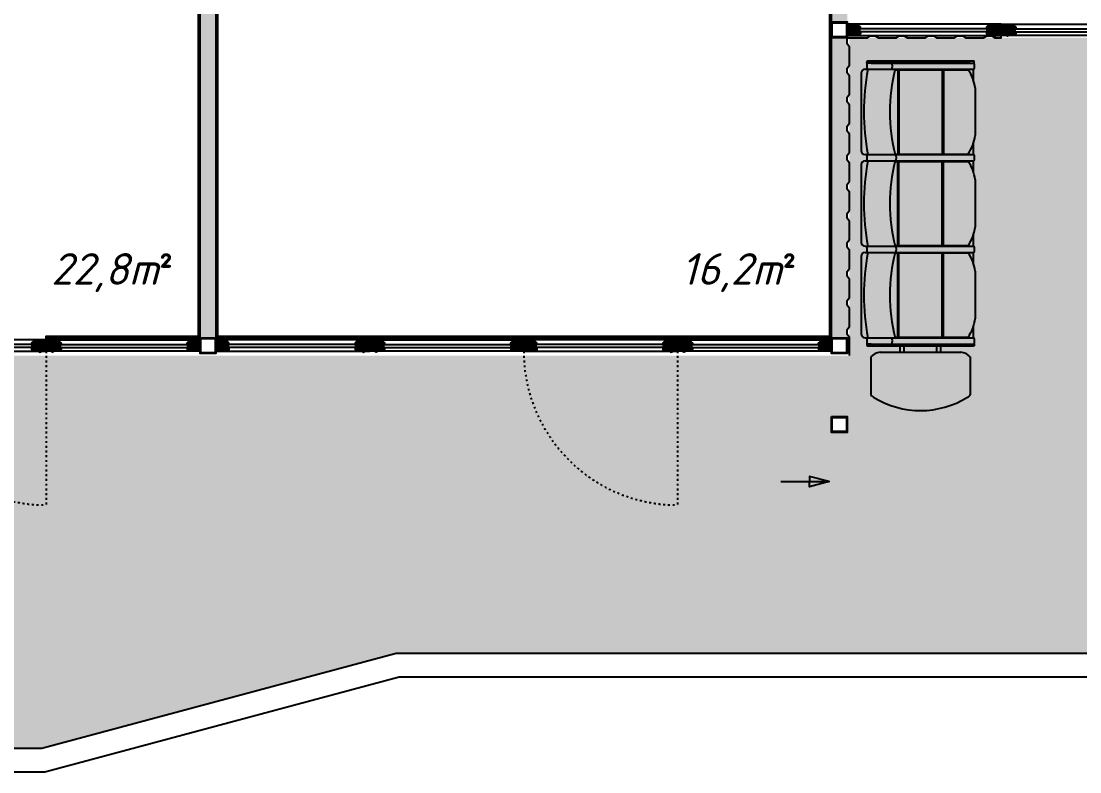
# Model space of a CAD drawing. Header units: millimetres. Extents: x 6401 to 50901, y 3799 to 12899.
# Drawn here: x 21467 to 28174, y 3799 to 8554 of the extents above; entities that cross this region are included whole.
import ezdxf

# ---------------------------------------------------------------- set-up
doc = ezdxf.new("R2010")
doc.units = ezdxf.units.MM
doc.linetypes.add('ACAD_ISO03W100', pattern=[30, 12, -18])
for name, color, linetype in [('1', 7, 'Continuous'), ('dim', 4, 'Continuous'), ('doors', 4, 'Continuous'), ('dwgmodels.com', 250, 'Continuous'), ('furniture', 34, 'Continuous'), ('txt', 10, 'Continuous'), ('wall', 5, 'Continuous')]:
    doc.layers.add(name, color=color, linetype=linetype)
doc.styles.add('ISO', font='isocpeui.ttf')

# ---------------------------------------------------------------- blocks, each defined once
blk = doc.blocks.new('sdfsw43')
blk.add_hatch(color=254).paths.add_polyline_path([(0, -3720), (0, 0), (-4975, 0), (-4975, 590), (0, 590), (1310, 590), (1310, -3720)])
at = {"color": 0, "linetype": 'ByBlock'}
for p, q in [((0, 0), (1310, 0)), ((1051.5, 0.2), (1051.5, -3720)), ((1151.5, -50), (1210, -50)), ((0, -1860), (1310, -1860)), ((1151.5, -3670), (1210, -3670))]:
    blk.add_line(p, q, dxfattribs=at)
for points in [[(0, -3720), (0, 0), (-4975, 0), (-4975, 590), (0, 590), (1310, 590), (1310, -3720), (0, -3720)], [(100, -50), (951.5, -50)], [(50, -1760), (50, -100)], [(1001.5, -100), (1001.5, -1760)], [(1101.5, -100), (1101.5, -3620)], [(1260, -100), (1260, -3620)], [(951.5, -1810), (100, -1810)], [(951.5, -1910), (100, -1910)], [(50, -3620), (50, -1960)], [(1001.5, -1960), (1001.5, -3620)], [(951.5, -3670), (100, -3670)]]:
    blk.add_lwpolyline(points, dxfattribs=at)
for centre, start, end in [((100, -100), 90, 180), ((951.5, -100), 0, 90), ((1151.5, -100), 90, 180), ((1210, -100), 0, 90), ((100, -1760), 180, 270), ((951.5, -1760), 270, 0), ((100, -1960), 90, 180), ((951.5, -1960), 0, 90), ((100, -3620), 180, 270), ((951.5, -3620), 270, 0), ((1151.5, -3620), 180, 270), ((1210, -3620), 270, 0)]:
    blk.add_arc(centre, 50, start, end, dxfattribs=at)
blk = doc.blocks.new('ERTEE')
at = {"linetype": 'ByBlock'}
h = blk.add_hatch(color=0, dxfattribs=at)
h.paths.add_polyline_path([(0, 0), (-33, -123.1), (0, -123.1)])
h.paths.add_polyline_path([(0, 0), (0, -123.1), (33, -123.1)])
at = {"color": 0, "linetype": 'ByBlock'}
for points in [[(0, -304.6), (0, 0), (-33, -123.1), (0, -123.1)], [(0, -304.6), (0, 0), (33, -123.1), (0, -123.1)]]:
    blk.add_lwpolyline(points, dxfattribs=at)
blk = doc.blocks.new('Joint-K7335')
at = {"layer": '1', "color": 7}
for points in [[(3.9, 10.7, -0.206505), (4.5, 11.8, -0.277528), (4.6, 11.7), (4.7, 11.5, 0.626267), (5.4, 11.5, 0.131441), (5.5, 11.7), (5.5, 18, 0.509109), (4.6, 18.4, -0.294424), (2, 18.3, 0.173488), (1.3, 18.5), (0, 18.5), (0, 2.1, 0.415334), (1.2, 0.9, 0.048115), (1.5, 0.9, 0.113375), (1.5, 1), (4, 2.8, 0.235966), (4, 2.9), (4, 3.3, 0.247659), (4, 3.4, 0.287937), (3.6, 3.4), (1.8, 2.3, -0.576722), (1.5, 2.5), (1.5, 3.3, -0.235966), (1.6, 3.5), (4, 5.3, 0.235966), (4, 5.3), (4, 5.7, 0.247659), (4, 5.8, 0.287937), (3.6, 5.8), (1.8, 4.8, -0.576722), (1.5, 5), (1.5, 6.3, -0.384094), (2.6, 7.5, -0.021813), (2.7, 7.5), (6.5, 7.5), (6.5, 7.6, 0.333043), (5.7, 8.5, -0.293245), (5.3, 8.9, 0.008528), (5.2, 9.3, 0.265517), (5, 9.5, 0.023748), (4.8, 9.5, -0.356149), (3.9, 10.7, -0.356149)], [(3.2, 10.8, 0.355005), (4.6, 8.8, -0.567624), (4.7, 8.8, -0.24708), (4.4, 8.7), (2.2, 9, -0.351704), (1.2, 10.1), (1.2, 12.9, -0.414214), (1.5, 13.2), (1.6, 13.2, 0.277073), (1.9, 13.4), (3.7, 16.8, -0.041112), (3.8, 17), (4.1, 17.7, -0.50666), (4.6, 17.7, -0.2771), (4.6, 17.5), (4.6, 13.3, 0.213422), (4.7, 13.1, -0.886227), (4.4, 12.6, 0.250571), (3.2, 10.8)]]:
    blk.add_lwpolyline(points, format="xyb", dxfattribs=at)
blk.add_lwpolyline([(1.6, 17.8, 0.632714), (1, 17.6), (1, 14.2, 0.78091), (1.6, 14.1), (3.2, 17.1, -0.117333), (3.3, 17.2, 1.218085), (3, 17.5, -0.285776), (2.7, 17.3, -0.145588)], format="xyb", close=True, dxfattribs=at)
blk = doc.blocks.new('reeeet')
h = blk.add_hatch()
h.set_pattern_fill('ANSI31', color=4, style=0)
h.set_pattern_definition([(45, (-123012.3033, -7117.7356), (-2.24506403, 2.24506403), [])])
edge = h.paths.add_edge_path()
edge.add_line((42, 7), (48.4, 7))
edge.add_line((48.4, 7), (48.4, 16.7))
edge.add_line((48.4, 16.7), (45.4, 18.5))
edge.add_arc((46.1, 19.8), 1.5, 180, 239.88627, ccw=False)
edge.add_line((44.6, 19.8), (44.6, 23.1))
edge.add_line((44.6, 23.1), (45, 23.5))
edge.add_line((45, 23.5), (85.9, 23.5))
edge.add_line((85.9, 23.5), (85.9, 22))
edge.add_arc((85.9, 16), 6, 0, 90, ccw=False)
edge.add_line((91.9, 16), (93.4, 16))
edge.add_line((93.4, 16), (93.4, 12.2))
edge.add_line((93.4, 12.2), (78, 12.2))
edge.add_line((78, 12.2), (78, 4.7))
edge.add_line((78, 4.7), (73.5, 4.7))
edge.add_line((73.5, 4.7), (73.5, -2.8))
edge.add_line((73.5, -2.8), (78, -2.8))
edge.add_line((78, -2.8), (78, -27.5))
edge.add_line((78, -27.5), (41.2, -27.5))
edge.add_line((41.2, -27.5), (40.9, -27.2))
edge.add_line((40.9, -27.2), (41.4, -7.3))
edge.add_line((41.4, -7.3), (41.8, -6.9))
edge.add_line((41.8, -6.9), (48.4, -6.9))
edge.add_line((48.4, -6.9), (48.4, -0.1))
edge.add_line((48.4, -0.1), (41.6, 4))
edge.add_line((41.6, 4), (41.6, 6.6))
edge.add_line((41.6, 6.6), (42, 7))
edge = h.paths.add_edge_path()
edge.add_line((78.7, -17), (84, -17))
edge.add_line((84, -17), (84, -15.5))
edge.add_line((84, -15.5), (93.4, -15.5))
edge.add_line((93.4, -15.5), (93.4, -26))
edge.add_arc((93.3, -29.9), 3.87, 88.70483, 161.27921)
edge.add_arc((86, -27.4), 3.87, 268.70483, 341.27921, ccw=False)
edge.add_line((85.9, -31.3), (85.9, -32.8))
edge.add_line((85.9, -32.8), (75.6, -32.8))
edge.add_line((75.6, -32.8), (74.6, -27.5))
edge.add_line((74.6, -27.5), (78.4, -27.5))
edge.add_line((78.4, -27.5), (78.7, -17))
edge = h.paths.add_edge_path()
edge.add_line((39.8, -8.2), (39.8, -27.5))
edge.add_arc((39.8, -34.3), 6.75, 90, 180)
edge.add_line((33, -34.3), (33, -35.2))
edge.add_line((33, -35.2), (0, -35.2))
edge.add_line((0, -35.2), (0, 35.2))
edge.add_line((0, 35.2), (43.5, 35.2))
edge.add_line((43.5, 35.2), (43.5, 33.8))
edge.add_arc((43.5, 27.8), 6, 0, 90, ccw=False)
edge.add_line((49.5, 27.8), (51, 27.8))
edge.add_line((51, 27.8), (51, 24.6))
edge.add_line((51, 24.6), (42.8, 24.6))
edge.add_line((42.8, 24.6), (42.8, 15.6))
edge.add_line((42.8, 15.6), (46.5, 13.3))
edge.add_line((46.5, 13.3), (46.5, 11.5))
edge.add_line((46.5, 11.5), (46.1, 11.1))
edge.add_line((46.1, 11.1), (32.6, 11.1))
edge.add_line((32.6, 11.1), (32.6, 8.1))
edge.add_line((32.6, 8.1), (38.2, 8.1))
edge.add_line((38.2, 8.1), (38.2, 5.6))
edge.add_line((38.2, 5.6), (39.8, 5.6))
edge.add_line((39.8, 5.6), (39.8, 3.5))
edge.add_line((39.8, 3.5), (46.5, -0.5))
edge.add_line((46.5, -0.5), (46.5, -2.4))
edge.add_line((46.5, -2.4), (46.1, -2.8))
edge.add_line((46.1, -2.8), (32.6, -2.8))
edge.add_line((32.6, -2.8), (32.6, -5.8))
edge.add_line((32.6, -5.8), (38.2, -5.8))
edge.add_line((38.2, -5.8), (38.2, -8.2))
at = {"ltscale": 10}
h = blk.add_hatch(dxfattribs=at)
h.set_pattern_fill('BRASS', color=4, scale=0.225, angle=-45, style=0)
h.set_pattern_definition([(315, (-1918.9014, -591.9627), (1.0102788, 1.0102788), []), (315, (-1918.3963, -591.4576), (1.0102788, 1.0102788), [0.714375, -0.3571875])])
h.paths.add_polyline_path([(81.4, 12.2), (81.4, 9.2), (90.4, 9.2), (90.4, 12.2)])
h = blk.add_hatch(dxfattribs=at)
h.set_pattern_fill('ANGLE', color=4, scale=0.1125, angle=-45, style=0)
h.set_pattern_definition([(315, (-1918.9014, -591.9627), (0.55565335, 0.55565335), [0.5715, -0.2143125]), (45, (-1918.9014, -591.9627), (-0.55565335, 0.55565335), [0.5715, -0.2143125])])
h.paths.add_polyline_path([(90.4, 12.2), (90.4, 9.2), (93.4, 9.2), (93.4, 12.2)])
h = blk.add_hatch()
h.set_pattern_fill('ANSI31', color=4, style=0)
h.set_pattern_definition([(45, (-123009.8033, -7117.7356), (-2.24506403, 2.24506403), [])])
edge = h.paths.add_edge_path()
edge.add_line((907.9, 12.2), (892.5, 12.2))
edge.add_line((892.5, 12.2), (892.5, 16))
edge.add_line((892.5, 16), (894, 16))
edge.add_arc((900, 16), 6, 90, 180, ccw=False)
edge.add_line((900, 22), (900, 23.5))
edge.add_line((900, 23.5), (930, 23.5))
edge.add_line((930, 23.5), (930, 10))
edge.add_line((930, 10), (926.2, 10))
edge.add_line((926.2, 10), (926.2, -20))
edge.add_line((926.2, -20), (930, -20))
edge.add_line((930, -20), (930, -27.5))
edge.add_line((930, -27.5), (907.9, -27.5))
edge.add_line((907.9, -27.5), (907.9, -2.8))
edge.add_line((907.9, -2.8), (912.4, -2.8))
edge.add_line((912.4, -2.8), (912.4, 4.7))
edge.add_line((912.4, 4.7), (907.9, 4.7))
edge.add_line((907.9, 4.7), (907.9, 12.2))
h.paths.add_polyline_path([(922.5, 24.5), (922.5, 35.2), (975, 35.2), (975, -35.8), (922.5, -35.8), (922.5, -28.5), (931, -28.5), (931, -19), (926.2, -19), (926.2, 9), (931, 9), (931, 24.5)])
edge = h.paths.add_edge_path()
edge.add_line((907.1, -17.3), (901.9, -17.3))
edge.add_line((901.9, -17.3), (901.9, -15.8))
edge.add_line((901.9, -15.8), (892.5, -15.8))
edge.add_line((892.5, -15.8), (892.5, -26.3))
edge.add_arc((892.6, -30.1), 3.87, 18.72079, 91.29517, ccw=False)
edge.add_arc((899.9, -27.6), 3.87, 198.72079, 271.29517)
edge.add_line((900, -31.5), (900, -32.8))
edge.add_line((900, -32.8), (910.3, -32.8))
edge.add_line((910.3, -32.8), (911.2, -27.8))
edge.add_line((911.2, -27.8), (907.1, -27.8))
edge.add_line((907.1, -27.8), (907.1, -17.3))
h = blk.add_hatch(dxfattribs=at)
h.set_pattern_fill('ANGLE', color=4, scale=0.1125, angle=-45, style=0)
h.set_pattern_definition([(225, (2904.7764, -591.9627), (-0.55565335, 0.55565335), [0.5715, -0.2143125]), (135, (2904.7764, -591.9627), (0.55565335, 0.55565335), [0.5715, -0.2143125])])
h.paths.add_polyline_path([(895.5, 12.2), (895.5, 9.2), (892.5, 9.2), (892.5, 12.2)])
h = blk.add_hatch(dxfattribs=at)
h.set_pattern_fill('BRASS', color=4, scale=0.225, angle=-45, style=0)
h.set_pattern_definition([(225, (2904.7764, -591.9627), (-1.0102788, 1.0102788), []), (225, (2904.2713, -591.4576), (-1.0102788, 1.0102788), [0.714375, -0.3571875])])
h.paths.add_polyline_path([(904.5, 12.2), (904.5, 9.2), (895.5, 9.2), (895.5, 12.2)])
h = blk.add_hatch(dxfattribs=at)
h.set_pattern_fill('ANGLE', color=4, scale=0.1125, angle=-45, style=0)
h.set_pattern_definition([(315, (-1918.9014, -601.7127), (0.55565335, 0.55565335), [0.5715, -0.2143125]), (45, (-1918.9014, -601.7127), (-0.55565335, 0.55565335), [0.5715, -0.2143125])])
edge = h.paths.add_edge_path()
edge.add_line((78, -15.5), (80.2, -15.5))
edge.add_line((80.2, -15.5), (80.2, -14))
edge.add_arc((79.1, -14.3), 1.16, 14.79302, 165.20698)
edge.add_line((78, -14), (78, -15.5))
h = blk.add_hatch(dxfattribs=at)
h.set_pattern_fill('ANGLE', color=4, scale=0.1125, angle=-45, style=0)
h.set_pattern_definition([(315, (-1923.0264, -601.7127), (0.55565335, 0.55565335), [0.5715, -0.2143125]), (45, (-1923.0264, -601.7127), (-0.55565335, 0.55565335), [0.5715, -0.2143125])])
edge = h.paths.add_edge_path()
edge.add_line((78.4, -17), (82.9, -17))
edge.add_arc((82.3, -16.3), 0.938, 306.8699, 413.1301)
edge.add_line((82.9, -15.5), (78.4, -15.5))
edge.add_arc((78.9, -16.3), 0.926, 125.88415, 234.11585)
h = blk.add_hatch(dxfattribs=at)
h.set_pattern_fill('ANGLE', color=4, scale=0.1125, angle=-45, style=0)
h.set_pattern_definition([(225, (2908.9014, -601.7127), (-0.55565335, 0.55565335), [0.5715, -0.2143125]), (135, (2908.9014, -601.7127), (0.55565335, 0.55565335), [0.5715, -0.2143125])])
edge = h.paths.add_edge_path()
edge.add_line((907.5, -17), (903, -17))
edge.add_arc((903.6, -16.3), 0.938, 126.8699, 233.1301, ccw=False)
edge.add_line((903, -15.5), (907.5, -15.5))
edge.add_arc((906.9, -16.3), 0.926, -54.11585, 54.11585, ccw=False)
h = blk.add_hatch(dxfattribs=at)
h.set_pattern_fill('ANGLE', color=4, scale=0.1125, angle=-45, style=0)
h.set_pattern_definition([(225, (2904.7764, -601.7127), (-0.55565335, 0.55565335), [0.5715, -0.2143125]), (135, (2904.7764, -601.7127), (0.55565335, 0.55565335), [0.5715, -0.2143125])])
edge = h.paths.add_edge_path()
edge.add_line((907.9, -15.5), (905.6, -15.5))
edge.add_line((905.6, -15.5), (905.6, -14))
edge.add_arc((906.8, -14.3), 1.16, 14.79302, 165.20698, ccw=False)
edge.add_line((907.9, -14), (907.9, -15.5))
at = {"color": 8}
for p, q in [((43.5, 35.2), (922.5, 35.2)), ((922.5, -35.8), (46.6, -35.8))]:
    blk.add_line(p, q, dxfattribs=at)
at = {"color": 4, "ltscale": 10}
for p, q in [((78, 10), (80.2, -13.3)), ((80.2, 10), (78, -13.3)), ((80.2, -15.5), (80.2, 9.2)), ((905.6, 10), (907.9, -13.3)), ((907.9, 10), (905.6, -13.3)), ((36, -21.8), (36, -28.7)), ((44.9, -22), (44.5, -28.9))]:
    blk.add_line(p, q, dxfattribs=at)
at = {"color": 7}
for p, q in [((80.2, 6), (905.6, 6)), ((80.2, -12.3), (905.6, -12.3))]:
    blk.add_line(p, q, dxfattribs=at)
for p, q in [((905.6, -15.5), (905.6, 9.2)), ((930, 10), (926.2, 10)), ((38.2, -8.2), (39.8, -8.2)), ((922.5, -27.5), (922.5, -35.8))]:
    blk.add_line(p, q)
for points in [[(39.8, -8.2), (39.8, -27.5, 0.414214), (33, -34.3), (33, -35.2), (0, -35.2), (0, 35.2), (43.5, 35.2), (43.5, 33.8, -0.414214), (49.5, 27.8), (51, 27.8), (51, 24.6), (42.8, 24.6), (42.8, 15.6), (46.5, 13.3), (46.5, 11.5), (46.1, 11.1), (32.6, 11.1), (32.6, 8.1), (38.2, 8.1), (38.2, 5.6), (39.8, 5.6), (39.8, 3.5), (46.5, -0.5), (46.5, -2.4), (46.1, -2.8), (32.6, -2.8), (32.6, -5.8), (38.2, -5.8), (38.2, -8.2)], [(907.9, 12.2), (892.5, 12.2), (892.5, 16), (894, 16, -0.414214), (900, 22), (900, 23.5), (930, 23.5), (930, 10), (926.2, 10), (926.2, -20), (930, -20), (930, -27.5), (907.9, -27.5), (907.9, -2.8), (912.4, -2.8), (912.4, 4.7), (907.9, 4.7), (907.9, 12.2)]]:
    blk.add_lwpolyline(points, format="xyb", dxfattribs=at)
for points in [[(42, 7), (48.4, 7), (48.4, 16.7), (45.4, 18.5, -0.267417), (44.6, 19.8), (44.6, 23.1), (45, 23.5), (85.9, 23.5), (85.9, 22, -0.414214), (91.9, 16), (93.4, 16), (93.4, 12.2), (78, 12.2), (78, 4.7), (73.5, 4.7), (73.5, -2.8), (78, -2.8), (78, -27.5), (41.2, -27.5), (40.9, -27.2), (41.4, -7.3), (41.8, -6.9), (48.4, -6.9), (48.4, -0.1), (41.6, 4), (41.6, 6.6)], [(78.7, -17), (84, -17), (84, -15.5), (93.4, -15.5), (93.4, -26, 0.327693), (89.6, -28.7, -0.327693), (85.9, -31.3), (85.9, -32.8), (75.6, -32.8), (74.6, -27.5), (78.4, -27.5), (78.7, -17)], [(907.1, -17.3), (901.9, -17.3), (901.9, -15.8), (892.5, -15.8), (892.5, -26.3, -0.327693), (896.2, -28.9, 0.327693), (900, -31.5), (900, -32.8), (910.3, -32.8), (911.2, -27.8), (907.1, -27.8), (907.1, -17.3)]]:
    blk.add_lwpolyline(points, format="xyb", close=True, dxfattribs=at)
at = {"color": 4, "ltscale": 10}
for points in [[(78, -13.3), (80.2, -13.3), (80.2, 10), (78, 10)], [(81.4, 12.2), (81.4, 9.2), (90.4, 9.2), (90.4, 12.2)], [(90.4, 12.2), (90.4, 9.2), (93.4, 9.2), (93.4, 12.2)], [(895.5, 12.2), (895.5, 9.2), (892.5, 9.2), (892.5, 12.2)], [(904.5, 12.2), (904.5, 9.2), (895.5, 9.2), (895.5, 12.2)], [(907.9, -13.3), (905.6, -13.3), (905.6, 10), (907.9, 10)], [(39.8, -21.8), (36, -21.8), (36, -8.2), (39.8, -8.2)], [(41.1, -21.8), (44.9, -22), (45.5, -8.5), (41.8, -8.3)]]:
    blk.add_lwpolyline(points, close=True, dxfattribs=at)
at = {"color": 7}
for points in [[(89.2, -9.1), (89.2, 2.9), (85.5, 2.9), (85.5, 2.1), (80.2, 0.3), (80.2, -6.6), (85.5, -8.4), (85.5, -9.1)], [(88.9, -8.8), (88.9, 2.5), (85.9, 2.5), (85.9, 1.8), (80.6, 0), (80.6, -6.3), (85.9, -8.1), (85.9, -8.8)], [(895.9, -9.1), (895.9, 2.9), (899.6, 2.9), (899.6, 2.1), (905.6, 0.3), (905.6, -6.6), (899.6, -8.4), (899.6, -9.1)], [(896.2, -8.8), (896.2, 2.5), (899.3, 2.5), (899.3, 1.8), (905.3, 0), (905.3, -6.3), (899.3, -8.1), (899.3, -8.8)]]:
    blk.add_lwpolyline(points, close=True, dxfattribs=at)
blk.add_lwpolyline([(922.5, 24.5), (922.5, 35.2), (975, 35.2), (975, -35.8), (922.5, -35.8), (922.5, -28.5), (931, -28.5), (931, -19), (926.2, -19), (926.2, 9), (931, 9), (931, 24.5), (922.5, 24.5)], dxfattribs=at)
at = {"color": 4, "ltscale": 10}
for points in [[(78, -15.5), (80.2, -15.5), (80.2, -14, 0.770201), (78, -14)], [(78.4, -17), (82.9, -17, 0.5), (82.9, -15.5), (78.4, -15.5, 0.5108)], [(907.5, -17), (903, -17, -0.5), (903, -15.5), (907.5, -15.5, -0.5108)], [(907.9, -15.5), (905.6, -15.5), (905.6, -14, -0.770201), (907.9, -14)]]:
    blk.add_lwpolyline(points, format="xyb", close=True, dxfattribs=at)
at = {"color": 7}
for radius in [6.56, 5.25]:
    blk.add_circle((40.1, -34.5), radius, dxfattribs=at)
at = {"layer": 'wall', "color": 4, "ltscale": 10, "xscale": 0.75, "yscale": 0.75, "zscale": 0.75, "rotation": 270}
for p in [(32.6, 11.1), (32.6, -2.8)]:
    blk.add_blockref('Joint-K7335', p, dxfattribs=at)
blk = doc.blocks.new('aswe34')
at = {"layer": 'dim', "color": 8, "linetype": 'ACAD_ISO03W100'}
blk.add_line((-975, -35), (-975, -1010), dxfattribs=at)
blk.add_arc((-975, -35), 975, 180.03085, 270, dxfattribs=at)
at = {"color": 4, "xscale": -1}
for p in [(-2925, 0.3), (-975, 0.3)]:
    blk.add_blockref('reeeet', p, dxfattribs=at)
at = {"color": 4}
for p in [(-2925, 0.3), (-975, 0.3)]:
    blk.add_blockref('reeeet', p, dxfattribs=at)
blk = doc.blocks.new('bench')
h = blk.add_hatch(color=254)
h.dxf.hatch_style = 1
h.paths.add_polyline_path([(137.1, -55), (-137.4, -55), (-137.4, -589), (137.1, -589)])
h.paths.add_polyline_path([(-145, -55), (-161.6, -55, 0.126061), (-161.6, -589), (-145, -589)])
h.paths.add_polyline_path([(-160.8, -52), (-333.6, -52, 0.096874), (-333.6, -592), (-160.8, -592, -0.127542)])
h.paths.add_polyline_path([(339.3, -12), (336.3, -12), (313.3, -12), (-181.2, -12, -0.146193), (-181.2, -52), (339.3, -52, 0.1)])
h.paths.add_polyline_path([(346.5, -170.2, 0.12592), (300.8, -55), (144.7, -55), (144.7, -589), (300.8, -589, 0.118878), (346.5, -472)])
h.paths.add_polyline_path([(137.1, -635), (-137.4, -635), (-137.4, -1169), (137.1, -1169)])
h.paths.add_polyline_path([(339.3, -592), (-155.8, -592, -0.146193), (-155.8, -632), (339.3, -632, 0.1)])
h.paths.add_polyline_path([(-155.8, -592), (-339.4, -592, 0.1), (-339.4, -632), (-155.8, -632, 0.146193)])
h.paths.add_polyline_path([(-181.2, -12), (-313.4, -12), (-336.4, -12), (-339.4, -12, 0.1), (-339.4, -52), (-181.2, -52, 0.146193)])
h.paths.add_polyline_path([(346.5, -750.2, 0.12592), (300.8, -635), (144.7, -635), (144.7, -1169), (300.8, -1169, 0.118603), (346.5, -1052)])
h.paths.add_polyline_path([(-161.6, -635), (-162.2, -635), (-333.6, -632.3, 0.096822), (-333.6, -1172), (-160.8, -1172, -0.126801)])
h.paths.add_polyline_path([(-145, -635), (-161.6, -635, 0.126061), (-161.6, -1169), (-145, -1169)])
h.paths.add_polyline_path([(-161.6, -1215), (-162.2, -1215), (-333.6, -1212.3, 0.096822), (-333.6, -1752), (-160.8, -1752, -0.126801)])
h.paths.add_polyline_path([(-145, -1215), (-161.6, -1215, 0.126061), (-161.6, -1749), (-145, -1749)])
h.paths.add_polyline_path([(137.1, -1215), (-137.4, -1215), (-137.4, -1749), (137.1, -1749)])
h.paths.add_polyline_path([(346.5, -1330.2, 0.12592), (300.8, -1215), (144.7, -1215), (144.7, -1749), (300.8, -1749, 0.118603), (346.5, -1632)])
h.paths.add_polyline_path([(-155.8, -1172), (-339.4, -1172, 0.1), (-339.4, -1212), (-155.8, -1212, 0.146193)])
h.paths.add_polyline_path([(339.3, -1172), (-155.8, -1172, -0.146193), (-155.8, -1212), (339.3, -1212, 0.1)])
h.paths.add_polyline_path([(315.1, -1874, 0.199606), (255.1, -1844), (-255.2, -1844, 0.199606), (-315.2, -1874), (-315.2, -2114, 0.073628), (-295.9, -2130.7, 0.282027), (298.2, -2129, 0.064722), (315.1, -2114)])
h.paths.add_polyline_path([(129, -1804), (103.3, -1804), (103.3, -1844), (129, -1844)])
h.paths.add_polyline_path([(-181.2, -1752), (-339.4, -1752, 0.1), (-339.4, -1792), (-313.4, -1792), (-181.2, -1792, 0.146193)])
h.paths.add_polyline_path([(339.3, -1752), (-181.2, -1752, -0.146193), (-181.2, -1792), (336.3, -1792), (339.3, -1792, 0.1)])
h.paths.add_polyline_path([(339.3, -1792), (336.3, -1792), (-313.4, -1792), (-339.4, -1792), (-339.4, -1801), (-339.3, -1801.5), (-339.1, -1802.2), (-338.9, -1802.6), (-338.8, -1802.8), (-338.5, -1803.1), (-338.2, -1803.4), (-337.9, -1803.6), (-337.3, -1803.9), (-336.9, -1804), (-336.4, -1804), (336.2, -1804), (336.7, -1804), (337.1, -1803.9), (337.4, -1803.7), (338, -1803.4), (338.3, -1803.1), (338.7, -1802.7), (338.9, -1802.2), (339.1, -1801.6), (339.2, -1801)])
h.paths.add_polyline_path([(-103.5, -1804), (-129.2, -1804), (-129.2, -1844), (-103.5, -1844)])
at = {"color": 0}
for p, q in [((336.3, 0), (-336.3, 0)), ((-350.1, -52), (339.3, -52)), ((-339.4, -12), (-339.3, -3)), ((-336.4, -12), (-339.4, -12)), ((-313.4, -12), (-339.4, -12)), ((313.3, -12), (-336.4, -12)), ((-330.2, -12), (-333.2, -12)), ((-313.4, -12), (336.3, -12)), ((-162.2, -55), (300.8, -55)), ((-145, -55), (-145, -589)), ((-137.4, -55), (-137.4, -589)), ((137.1, -55), (137.1, -589)), ((144.7, -55), (144.7, -589)), ((313.3, -12), (339.3, -12)), ((335.8, -122.9), (335.8, -52)), ((336.3, -12), (339.3, -12)), ((339.3, -12), (339.3, -3)), ((-376.3, -77), (-376.3, -567)), ((346.5, -170.2), (346.5, -472)), ((335.8, -592), (335.8, -519.2)), ((-350.1, -592), (339.3, -592)), ((-162.2, -589), (300.8, -589)), ((-376.3, -657), (-376.3, -1147)), ((-351.3, -632), (339.3, -632)), ((-162.2, -635), (300.8, -635)), ((-145, -1169), (-145, -635)), ((-137.4, -1169), (-137.4, -635)), ((137.1, -1169), (137.1, -635)), ((144.7, -1169), (144.7, -635)), ((335.8, -702.9), (335.8, -632)), ((346.5, -750.2), (346.5, -1052)), ((335.8, -1172), (335.8, -1099.2)), ((-351.3, -1172), (339.3, -1172)), ((-162.2, -1169), (300.8, -1169)), ((-376.3, -1237), (-376.3, -1727)), ((-351.3, -1212), (339.3, -1212)), ((-162.2, -1215), (300.8, -1215)), ((-145, -1749), (-145, -1215)), ((-137.4, -1749), (-137.4, -1215)), ((137.1, -1749), (137.1, -1215)), ((144.7, -1749), (144.7, -1215)), ((335.8, -1282.9), (335.8, -1212)), ((346.5, -1330.2), (346.5, -1632)), ((335.8, -1752), (335.8, -1679.2)), ((-351.3, -1752), (339.3, -1752)), ((-339.4, -1792), (-339.4, -1801)), ((-313.4, -1792), (-339.4, -1792)), ((-336.4, -1804), (336.2, -1804)), ((-313.4, -1792), (336.3, -1792)), ((-162.2, -1749), (300.8, -1749)), ((-129.2, -1844), (-129.2, -1804)), ((-103.5, -1844), (-103.5, -1804)), ((103.3, -1844), (103.3, -1804)), ((129, -1844), (129, -1804)), ((336.3, -1792), (339.3, -1792)), ((339.3, -1792), (339.2, -1801)), ((-315.2, -1874), (-315.2, -2114)), ((-255.2, -1844), (255.1, -1844)), ((315.1, -1874), (315.1, -2114))]:
    blk.add_line(p, q, dxfattribs=at)
for points in [[(-339.3, -3), (-339.2, -2.4), (-339, -1.8), (-338.8, -1.3), (-338.4, -0.9), (-338.1, -0.6), (-337.5, -0.3), (-337.2, -0.1), (-336.8, 0), (-336.3, 0)], [(339.3, -3), (339.2, -2.5), (339, -1.8), (338.8, -1.4), (338.7, -1.2), (338.4, -0.9), (338.1, -0.6), (337.8, -0.4), (337.2, -0.1), (336.8, 0), (336.3, 0)], [(-339.4, -1801), (-339.3, -1801.5), (-339.1, -1802.2), (-338.9, -1802.6), (-338.8, -1802.8), (-338.5, -1803.1), (-338.2, -1803.4), (-337.9, -1803.6), (-337.3, -1803.9), (-336.9, -1804), (-336.4, -1804)], [(339.2, -1801), (339.1, -1801.6), (338.9, -1802.2), (338.7, -1802.7), (338.3, -1803.1), (338, -1803.4), (337.4, -1803.7), (337.1, -1803.9), (336.7, -1804), (336.2, -1804)]]:
    blk.add_lwpolyline(points, dxfattribs=at)
for centre, radius, start, end in [((-351.3, -77), 25, 90, 180), ((1046.9, -322), 1406.6, 168.9336, 191.0664), ((-240.4, -32), 101, 168.57881, 191.42119), ((880.5, -322), 1075.7, 165.46323, 194.53677), ((-248.1, -32), 69.9, 343.3653, 16.6347), ((98.7, -201.9), 249.8, 7.30377, 36.01139), ((240.3, -32), 101, 348.57881, 11.42119), ((81.2, -435.7), 267.8, 325.09322, 352.21078), ((-351.3, -567), 25, 180, 270), ((-240.4, -612), 101, 168.57881, 191.42119), ((-222.8, -612), 69.9, 343.3653, 16.6347), ((240.3, -612), 101, 348.57881, 11.42119), ((240.3, -612), 101, 348.57881, 11.42119), ((-351.3, -657), 25, 90, 180), ((1046.9, -902), 1406.6, 168.9336, 191.0664), ((880.5, -902), 1075.7, 165.46323, 194.53677), ((98.7, -781.9), 249.8, 7.30377, 36.01139), ((80.6, -1015.5), 268.4, 325.12431, 352.1797), ((-351.3, -1147), 25, 180, 270), ((-240.4, -1192), 101, 168.57881, 191.42119), ((-222.8, -1192), 69.9, 343.3653, 16.6347), ((240.3, -1192), 101, 348.57881, 11.42119), ((240.3, -1192), 101, 348.57881, 11.42119), ((-351.3, -1237), 25, 90, 180), ((1046.9, -1482), 1406.6, 168.9336, 191.0664), ((880.5, -1482), 1075.7, 165.46323, 194.53677), ((98.7, -1361.9), 249.8, 7.30377, 36.01139), ((80.6, -1595.5), 268.4, 325.12431, 352.1797), ((-351.3, -1727), 25, 180, 270), ((-240.4, -1772), 101, 168.57881, 191.42119), ((-248.1, -1772), 69.9, 343.3653, 16.6347), ((240.3, -1772), 101, 348.57881, 11.42119), ((-249.2, -1931.2), 87.4, 93.9886, 139.14151), ((249, -1931.2), 87.4, 40.85849, 86.0114), ((-249.2, -2056.8), 87.4, 220.85849, 239.97552), ((-0.2, -1645.1), 568.5, 238.66425, 301.66384), ((249, -2056.8), 87.4, 304.32894, 319.14151)]:
    blk.add_arc(centre, radius, start, end, dxfattribs=at)
blk.add_solid([(-329.2, -12), (-329.2, -12), (-336.4, -12)], dxfattribs=at)

msp = doc.modelspace()

# ---------------------------------------------------------------- hatches: boundary and pattern name
at = {"true_color": 0x000000}
h = msp.add_hatch(dxfattribs=at)
h.set_pattern_fill('HONEY', color=18, scale=50, style=0)
h.set_pattern_definition([(0, (-24030.59, -16846.84), (238.125, 137.48153), [158.75, -317.5]), (120, (-24030.59, -16846.84), (-238.125, 137.48153), [158.75, -317.5]), (60, (-24030.59, -16846.84), (5e-07, 274.96307), [-317.5, 158.75])])
h.paths.add_polyline_path([(6587.8, 12561.8), (50713.8, 12561.8), (50713.8, 6435.8), (30587.8, 6435.8), (30587.8, 8448.8), (26713.8, 8448.8), (26713.8, 6435.8), (6587.8, 6435.8)], flags=16)
h.paths.add_polyline_path([(26600.8, 5948.8), (26600.8, 6048.8), (26700.8, 6048.8), (26700.8, 5948.8)])
h.paths.add_polyline_path([(30600.8, 6048.8), (30700.8, 6048.8), (30700.8, 5948.8), (30600.8, 5948.8)])
h.paths.add_polyline_path([(35842.1, 4550.3), (38087, 3948.8), (50900.8, 3948.8), (50900.8, 12748.8), (6400.8, 12748.8), (6400.8, 3948.8), (21597.2, 3948.8), (23842.1, 4550.3)])
at = {"layer": 'dwgmodels.com', "true_color": 0x212121}
h = msp.add_hatch(color=250, dxfattribs=at)
h.paths.add_polyline_path([(22650.8, 9448.8), (22600.8, 9448.8), (22600.8, 6548.8), (22650.8, 6548.8)])
h.paths.add_polyline_path([(22700.8, 9448.8), (22650.8, 9448.8), (22650.8, 6548.8), (22700.8, 6548.8)])
h.paths.add_polyline_path([(26600.8, 6548.8), (26650.8, 6548.8), (26650.8, 8448.8), (26600.8, 8448.8)])
h.paths.add_polyline_path([(26650.8, 6548.8), (26700.8, 6548.8), (26700.8, 6498.8), (26713.8, 6498.8), (26713.8, 6549.8), (26700.8, 6569.8), (26700.8, 6599.8), (26713.8, 6619.8), (26713.8, 6733.8), (26700.8, 6753.8), (26700.8, 6783.8), (26713.8, 6803.8), (26713.8, 6917.8), (26700.8, 6937.8), (26700.8, 6967.8), (26713.8, 6987.8), (26713.8, 7101.8), (26700.8, 7121.8), (26700.8, 7151.8), (26713.8, 7171.8), (26713.8, 7285.8), (26700.8, 7305.8), (26700.8, 7335.8), (26713.8, 7355.8), (26713.8, 7469.8), (26700.8, 7489.8), (26700.8, 7519.8), (26713.8, 7539.8), (26713.8, 7653.8), (26700.8, 7673.8), (26700.8, 7703.8), (26713.8, 7723.8), (26713.8, 7837.8), (26700.8, 7857.8), (26700.8, 7887.8), (26713.8, 7907.8), (26713.8, 8021.8), (26700.8, 8041.8), (26700.8, 8071.8), (26713.8, 8091.8), (26713.8, 8205.8), (26700.8, 8225.8), (26700.8, 8255.8), (26713.8, 8275.8), (26713.8, 8389.8), (26700.8, 8409.8), (26700.8, 8448.8), (26650.8, 8448.8)])
h.paths.add_polyline_path([(26600.8, 8548.8), (26650.8, 8548.8), (26650.8, 9448.8), (26600.8, 9448.8)])
h.paths.add_polyline_path([(26700.8, 9448.8), (26650.8, 9448.8), (26650.8, 8548.8), (26700.8, 8548.8)])

# ---------------------------------------------------------------- linework, layer by layer
for points in [[(38067.2, 3798.8), (50900.8, 3798.8), (50900.8, 12898.8), (6400.8, 12898.8), (6400.8, 3798.8), (21616.9, 3798.8), (23861.8, 4400.3), (35822.3, 4400.3)], [(38087, 3948.8), (50900.8, 3948.8), (50900.8, 12748.8), (6400.8, 12748.8), (6400.8, 3948.8), (21597.2, 3948.8), (23842.1, 4550.3), (35842.1, 4550.3)]]:
    msp.add_lwpolyline(points, close=True)
at = {"color": 4}
for points in [[(21625.8, 6548.8), (22600.8, 6548.8), (22600.8, 10948.8)], [(24130.8, 10748.8), (22700.8, 10748.8), (22700.8, 6548.8), (26600.8, 6548.8), (26600.8, 10748.8), (24860.8, 10748.8)]]:
    msp.add_lwpolyline(points, dxfattribs=at)
at = {"color": 3}
for points in [[(21625.8, 6534.3), (21625.8, 6558.8), (22590.8, 6558.8), (22590.8, 10948.8), (22650.8, 10948.8)], [(24130.8, 10738.8), (22710.8, 10738.8), (22710.8, 6558.8), (26590.8, 6558.8), (26590.8, 10738.8), (24840.8, 10738.8)]]:
    msp.add_lwpolyline(points, dxfattribs=at)
at = {"color": 5}
for points in [[(26700.8, 8448.8), (26827.8, 8448.8), (26847.8, 8461.8), (26877.8, 8461.8), (26897.8, 8448.8), (27011.8, 8448.8), (27031.8, 8461.8), (27061.8, 8461.8), (27081.8, 8448.8), (27195.8, 8448.8), (27215.8, 8461.8), (27245.8, 8461.8), (27265.8, 8448.8), (27379.8, 8448.8), (27399.8, 8461.8), (27429.8, 8461.8), (27449.8, 8448.8), (27563.8, 8448.8), (27583.8, 8461.8), (27613.8, 8461.8), (27633.8, 8448.8), (27675.8, 8448.8), (27675.8, 8476.8)], [(26713.8, 6435.8), (26713.8, 6549.8), (26700.8, 6569.8), (26700.8, 6599.8), (26713.8, 6619.8), (26713.8, 6733.8), (26700.8, 6753.8), (26700.8, 6783.8), (26713.8, 6803.8), (26713.8, 6917.8), (26700.8, 6937.8), (26700.8, 6967.8), (26713.8, 6987.8), (26713.8, 7101.8), (26700.8, 7121.8), (26700.8, 7151.8), (26713.8, 7171.8), (26713.8, 7285.8), (26700.8, 7305.8), (26700.8, 7335.8), (26713.8, 7355.8), (26713.8, 7469.8), (26700.8, 7489.8), (26700.8, 7519.8), (26713.8, 7539.8), (26713.8, 7653.8), (26700.8, 7673.8), (26700.8, 7703.8), (26713.8, 7723.8), (26713.8, 7837.8), (26700.8, 7857.8), (26700.8, 7887.8), (26713.8, 7907.8), (26713.8, 8021.8), (26700.8, 8041.8), (26700.8, 8071.8), (26713.8, 8091.8), (26713.8, 8205.8), (26700.8, 8225.8), (26700.8, 8255.8), (26713.8, 8275.8), (26713.8, 8389.8), (26700.8, 8409.8), (26700.8, 8448.8)]]:
    msp.add_lwpolyline(points, dxfattribs=at)
at = {"layer": 'wall'}
for points in [[(26600.8, 8548.8), (26700.8, 8548.8), (26700.8, 8448.8), (26600.8, 8448.8), (26600.8, 8548.8)], [(22600.8, 6548.8), (22700.8, 6548.8), (22700.8, 6448.8), (22600.8, 6448.8), (22600.8, 6548.8)], [(26600.8, 6548.8), (26700.8, 6548.8), (26700.8, 6448.8), (26600.8, 6448.8), (26600.8, 6548.8)], [(26600.8, 6048.8), (26700.8, 6048.8), (26700.8, 5948.8), (26600.8, 5948.8), (26600.8, 6048.8)]]:
    msp.add_lwpolyline(points, dxfattribs=at)
for points in [[(26605.8, 8543.8), (26695.8, 8543.8), (26695.8, 8453.8), (26605.8, 8453.8)], [(22605.8, 6543.8), (22695.8, 6543.8), (22695.8, 6453.8), (22605.8, 6453.8)], [(26605.8, 6543.8), (26695.8, 6543.8), (26695.8, 6453.8), (26605.8, 6453.8)], [(26605.8, 6043.8), (26695.8, 6043.8), (26695.8, 5953.8), (26605.8, 5953.8)]]:
    msp.add_lwpolyline(points, close=True, dxfattribs=at)

# ---------------------------------------------------------------- block references
at = {"color": 0, "linetype": 'ByBlock', "rotation": 270}
msp.add_blockref('ERTEE', (26584.8, 5636.9), dxfattribs=at)
at = {"layer": 'doors', "color": 4}
for p in [(30600.8, 8498.8), (22600.8, 6498.8), (26600.8, 6498.8)]:
    msp.add_blockref('aswe34', p, dxfattribs=at)
at = {"layer": 'furniture'}
for name, p in [('sdfsw43', (31710.8, 10308.8)), ('bench', (27164.8, 8300.8))]:
    msp.add_blockref(name, p, dxfattribs=at)

# ---------------------------------------------------------------- texts
at = {"layer": 'txt', "char_height": 200, "width": 1588.135, "attachment_point": 1, "style": 'ISO'}
for s, insert in [('22,8m{\\fISOCPEUR|b0|i0|c204|p34;²}', (21657, 7084.4)), (' 16,2m{\\fISOCPEUR|b0|i0|c204|p34;²}', (25521.2, 7084.4))]:
    msp.add_mtext(s, dxfattribs=dict(at, insert=insert))

doc.saveas('drawing.dxf')
